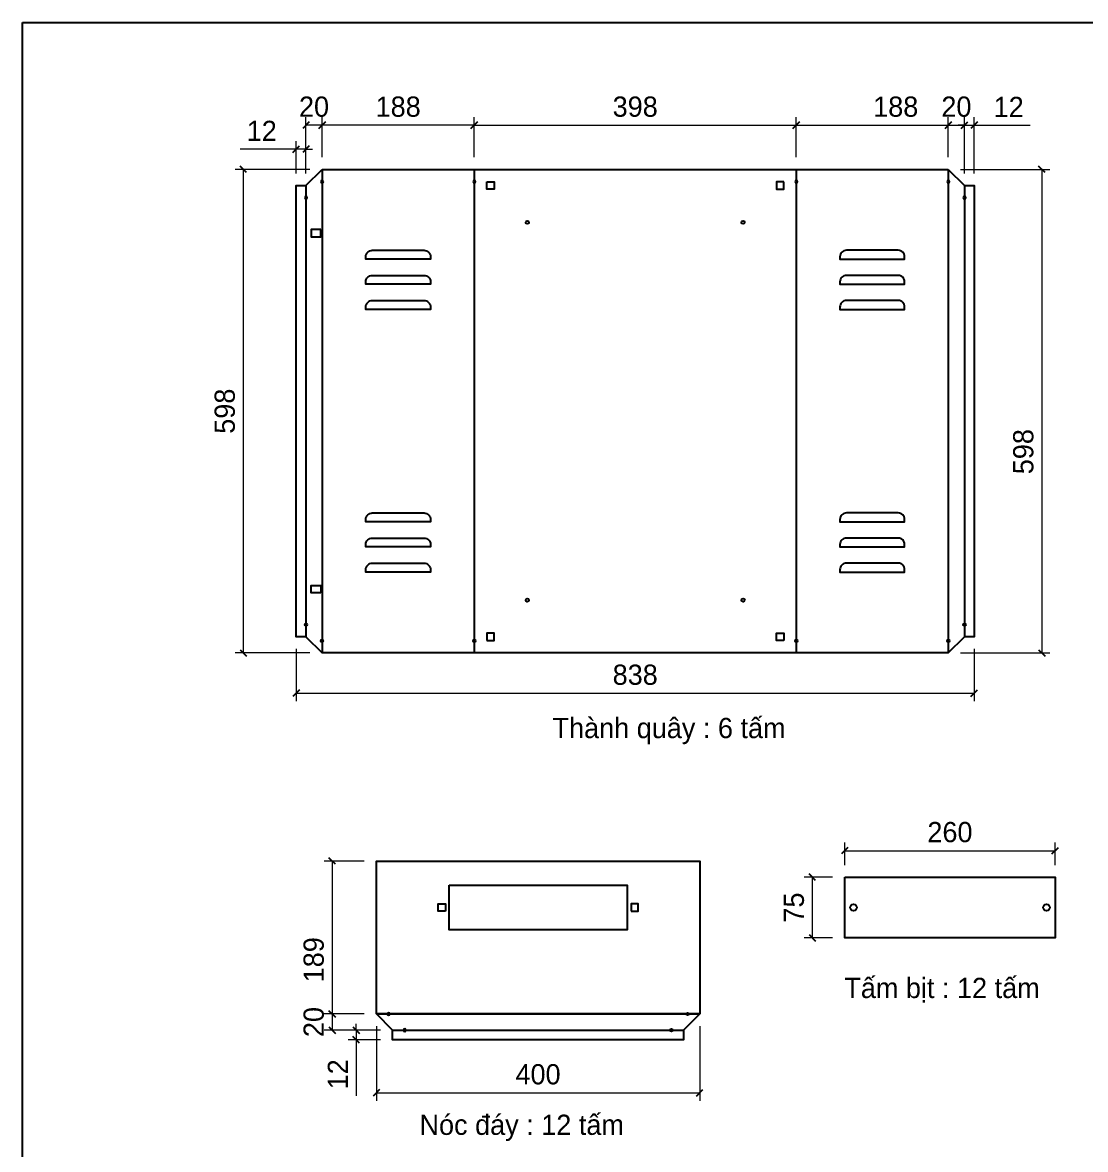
# Model space of a CAD drawing. Header units: millimetres. Extents: x 0 to 4269, y 0 to 3019.
# Drawn here: x 0 to 1314, y 1626 to 3019 of the extents above; entities that cross this region are included whole.
import ezdxf

# ---------------------------------------------------------------- set-up
doc = ezdxf.new("R2010")
doc.units = ezdxf.units.MM
doc.layers.add('CNC', color=7, linetype='Continuous')
doc.layers.add('DIM', color=253, linetype='Continuous')
doc.styles.add('Arial', font='arial.ttf')
doc.dimstyles.new('Dim-25', dxfattribs={"dimtxt": 25, "dimasz": 8, "dimexe": 10, "dimexo": 15, "dimgap": 10, "dimtad": 1, "dimdec": 0, "dimtxsty": 'Standard', "dimblk": 'OBLIQUE', "dimcen": 10, "dimclrd": 5, "dimclre": 5, "dimclrt": 3, "dimazin": 3, "dimtfac": 1, "dimtdec": 0, "dimtmove": 0, "dimatfit": 3, "dimldrblk": 'OBLIQUE', "dimlwd": 9, "dimlwe": 9})

# ---------------------------------------------------------------- blocks, each defined once
blk = doc.blocks.new('*D1')
at = {"color": 0, "linetype": 'ByBlock', "lineweight": -2}
for p, q in [((1263.9, 2833.2), (1255.9, 2841.2)), ((1255.9, 2243.6), (1263.9, 2235.6))]:
    blk.add_line(p, q, dxfattribs=at)
at = {"layer": 'Defpoints', "color": 0, "transparency": 16777216}
for p in [(1144.3, 2837.2), (1144.3, 2239.6), (1259.9, 2239.6)]:
    blk.add_point(p, dxfattribs=at)
at = {"layer": 'DIM', "color": 5, "lineweight": 9, "transparency": 16777216}
for p, q in [((1159.3, 2837.2), (1269.9, 2837.2)), ((1259.9, 2837.2), (1259.9, 2239.6)), ((1159.3, 2239.6), (1269.9, 2239.6))]:
    blk.add_line(p, q, dxfattribs=at)
at = {"layer": 'DIM', "color": 3, "transparency": 16777216, "insert": (1237.1, 2488.4), "char_height": 25, "attachment_point": 5, "rotation": 90}
blk.add_mtext('598', dxfattribs=at)
blk = doc.blocks.new('_Oblique')
at = {"color": 0, "linetype": 'ByBlock', "lineweight": -2}
blk.add_line((-0.5, -0.5), (0.5, 0.5), dxfattribs=at)
blk = doc.blocks.new('*D2')
at = {"color": 0, "linetype": 'ByBlock', "lineweight": -2}
for p, q in [((562.3, 2895.8), (554.3, 2887.8)), ((952.3, 2887.8), (960.3, 2895.8))]:
    blk.add_line(p, q, dxfattribs=at)
at = {"layer": 'Defpoints', "color": 0, "transparency": 16777216}
for p in [(956.3, 2891.8), (558.3, 2837.2), (956.3, 2837.2)]:
    blk.add_point(p, dxfattribs=at)
at = {"layer": 'DIM', "color": 5, "lineweight": 9, "transparency": 16777216}
for p, q in [((558.3, 2852.2), (558.3, 2901.8)), ((956.3, 2852.2), (956.3, 2901.8)), ((558.3, 2891.8), (956.3, 2891.8))]:
    blk.add_line(p, q, dxfattribs=at)
at = {"layer": 'DIM', "color": 3, "transparency": 16777216, "insert": (757.3, 2914.6), "char_height": 25, "attachment_point": 5}
blk.add_mtext('398', dxfattribs=at)
blk = doc.blocks.new('*D3')
at = {"color": 0, "linetype": 'ByBlock', "lineweight": -2}
for p, q in [((960.3, 2895.8), (952.3, 2887.8)), ((1140.3, 2887.8), (1148.3, 2895.8))]:
    blk.add_line(p, q, dxfattribs=at)
at = {"layer": 'Defpoints', "color": 0, "transparency": 16777216}
for p in [(1144.3, 2891.8), (956.3, 2837.2), (1144.3, 2837.2)]:
    blk.add_point(p, dxfattribs=at)
at = {"layer": 'DIM', "color": 5, "lineweight": 9, "transparency": 16777216}
for p, q in [((956.3, 2852.2), (956.3, 2901.8)), ((1144.3, 2852.2), (1144.3, 2901.8)), ((956.3, 2891.8), (1144.3, 2891.8))]:
    blk.add_line(p, q, dxfattribs=at)
at = {"layer": 'DIM', "color": 3, "transparency": 16777216, "insert": (1079.3, 2914.6), "char_height": 25, "attachment_point": 5}
blk.add_mtext('188', dxfattribs=at)
blk = doc.blocks.new('*D4')
at = {"color": 0, "linetype": 'ByBlock', "lineweight": -2}
for p, q in [((1148.3, 2895.8), (1140.3, 2887.8)), ((1160.3, 2887.8), (1168.3, 2895.8))]:
    blk.add_line(p, q, dxfattribs=at)
at = {"layer": 'Defpoints', "color": 0, "transparency": 16777216}
for p in [(1164.3, 2891.8), (1144.3, 2837.2), (1164.3, 2817.2)]:
    blk.add_point(p, dxfattribs=at)
at = {"layer": 'DIM', "color": 5, "lineweight": 9, "transparency": 16777216}
for p, q in [((1144.3, 2852.2), (1144.3, 2901.8)), ((1164.3, 2832.2), (1164.3, 2901.8)), ((1144.3, 2891.8), (1164.3, 2891.8))]:
    blk.add_line(p, q, dxfattribs=at)
at = {"layer": 'DIM', "color": 3, "transparency": 16777216, "insert": (1154.3, 2914.6), "char_height": 25, "attachment_point": 5}
blk.add_mtext('20', dxfattribs=at)
blk = doc.blocks.new('*D5')
at = {"color": 0, "linetype": 'ByBlock', "lineweight": -2}
for p, q in [((1160.3, 2887.8), (1168.3, 2895.8)), ((1180.3, 2895.8), (1172.3, 2887.8))]:
    blk.add_line(p, q, dxfattribs=at)
at = {"layer": 'Defpoints', "color": 0, "transparency": 16777216}
for p in [(1176.3, 2891.8), (1164.3, 2817.2), (1176.3, 2817.2)]:
    blk.add_point(p, dxfattribs=at)
at = {"layer": 'DIM', "color": 5, "lineweight": 9, "transparency": 16777216}
for p, q in [((1164.3, 2832.2), (1164.3, 2901.8)), ((1176.3, 2832.2), (1176.3, 2901.8)), ((1164.3, 2891.8), (1156.3, 2891.8)), ((1164.3, 2891.8), (1176.3, 2891.8)), ((1176.3, 2891.8), (1245.5, 2891.8))]:
    blk.add_line(p, q, dxfattribs=at)
at = {"layer": 'DIM', "color": 3, "transparency": 16777216, "insert": (1218.9, 2914.4), "char_height": 25, "attachment_point": 5}
blk.add_mtext('12', dxfattribs=at)
blk = doc.blocks.new('*D6')
at = {"color": 0, "linetype": 'ByBlock', "lineweight": -2}
for p, q in [((374.3, 2895.8), (366.3, 2887.8)), ((554.3, 2887.8), (562.3, 2895.8))]:
    blk.add_line(p, q, dxfattribs=at)
at = {"layer": 'Defpoints', "color": 0, "transparency": 16777216}
for p in [(370.3, 2891.8), (370.3, 2837.2), (558.3, 2837.2)]:
    blk.add_point(p, dxfattribs=at)
at = {"layer": 'DIM', "color": 5, "lineweight": 9, "transparency": 16777216}
for p, q in [((370.3, 2852.2), (370.3, 2901.8)), ((558.3, 2852.2), (558.3, 2901.8)), ((558.3, 2891.8), (370.3, 2891.8))]:
    blk.add_line(p, q, dxfattribs=at)
at = {"layer": 'DIM', "color": 3, "transparency": 16777216, "insert": (464.3, 2914.6), "char_height": 25, "attachment_point": 5}
blk.add_mtext('188', dxfattribs=at)
blk = doc.blocks.new('*D7')
at = {"color": 0, "linetype": 'ByBlock', "lineweight": -2}
for p, q in [((354.3, 2895.8), (346.3, 2887.8)), ((366.3, 2887.8), (374.3, 2895.8))]:
    blk.add_line(p, q, dxfattribs=at)
at = {"layer": 'Defpoints', "color": 0, "transparency": 16777216}
for p in [(350.3, 2891.8), (370.3, 2837.2), (350.3, 2817.2)]:
    blk.add_point(p, dxfattribs=at)
at = {"layer": 'DIM', "color": 5, "lineweight": 9, "transparency": 16777216}
for p, q in [((350.3, 2832.2), (350.3, 2901.8)), ((370.3, 2852.2), (370.3, 2901.8)), ((370.3, 2891.8), (350.3, 2891.8))]:
    blk.add_line(p, q, dxfattribs=at)
at = {"layer": 'DIM', "color": 3, "transparency": 16777216, "insert": (360.3, 2914.6), "char_height": 25, "attachment_point": 5}
blk.add_mtext('20', dxfattribs=at)
blk = doc.blocks.new('*D8')
at = {"color": 0, "linetype": 'ByBlock', "lineweight": -2}
for p, q in [((342.3, 2193.9), (334.3, 2185.9)), ((1172.3, 2185.9), (1180.3, 2193.9))]:
    blk.add_line(p, q, dxfattribs=at)
at = {"layer": 'Defpoints', "color": 0, "transparency": 16777216}
for p in [(338.3, 2259.6), (1176.3, 2259.6), (1176.3, 2189.9)]:
    blk.add_point(p, dxfattribs=at)
at = {"layer": 'DIM', "color": 5, "lineweight": 9, "transparency": 16777216}
for p, q in [((338.3, 2244.6), (338.3, 2179.9)), ((1176.3, 2244.6), (1176.3, 2179.9)), ((338.3, 2189.9), (1176.3, 2189.9))]:
    blk.add_line(p, q, dxfattribs=at)
at = {"layer": 'DIM', "color": 3, "transparency": 16777216, "insert": (757.3, 2212.6), "char_height": 25, "attachment_point": 5}
blk.add_mtext('838', dxfattribs=at)
blk = doc.blocks.new('f3daunguoc')
at = {"layer": 'CNC', "color": 2, "lineweight": -3}
blk.add_circle((0, 0), 1.5, dxfattribs=at)
blk = doc.blocks.new('*D9')
at = {"color": 0, "linetype": 'ByBlock', "lineweight": -2}
for p, q in [((334.3, 2858.3), (342.3, 2866.3)), ((354.3, 2866.3), (346.3, 2858.3))]:
    blk.add_line(p, q, dxfattribs=at)
at = {"layer": 'Defpoints', "color": 0, "ltscale": 3, "transparency": 16777216}
for p in [(338.3, 2862.3), (338.3, 2817.2), (350.3, 2817.2)]:
    blk.add_point(p, dxfattribs=at)
at = {"layer": 'DIM', "color": 5, "lineweight": 9, "ltscale": 3, "transparency": 16777216}
for p, q in [((338.3, 2832.2), (338.3, 2872.3)), ((350.3, 2832.2), (350.3, 2872.3)), ((338.3, 2862.3), (269.1, 2862.3)), ((350.3, 2862.3), (338.3, 2862.3)), ((350.3, 2862.3), (358.3, 2862.3))]:
    blk.add_line(p, q, dxfattribs=at)
at = {"layer": 'DIM', "color": 3, "ltscale": 3, "transparency": 16777216, "insert": (295.7, 2884.8), "char_height": 25, "attachment_point": 5}
blk.add_mtext('12', dxfattribs=at)
blk = doc.blocks.new('*D10')
at = {"color": 0, "linetype": 'ByBlock', "lineweight": -2}
for p, q in [((276.9, 2833.2), (268.9, 2841.2)), ((268.9, 2243.6), (276.9, 2235.6))]:
    blk.add_line(p, q, dxfattribs=at)
at = {"layer": 'Defpoints', "color": 0, "ltscale": 3, "transparency": 16777216}
for p in [(370.3, 2837.2), (272.9, 2239.6), (370.3, 2239.6)]:
    blk.add_point(p, dxfattribs=at)
at = {"layer": 'DIM', "color": 5, "lineweight": 9, "ltscale": 3, "transparency": 16777216}
for p, q in [((355.3, 2837.2), (262.9, 2837.2)), ((272.9, 2837.2), (272.9, 2239.6)), ((355.3, 2239.6), (262.9, 2239.6))]:
    blk.add_line(p, q, dxfattribs=at)
at = {"layer": 'DIM', "color": 3, "ltscale": 3, "transparency": 16777216, "insert": (250.1, 2538.4), "char_height": 25, "attachment_point": 5, "rotation": 90}
blk.add_mtext('598', dxfattribs=at)
blk = doc.blocks.new('*D11')
at = {"color": 0, "linetype": 'ByBlock', "lineweight": -2}
for p, q in [((386.8, 1978.5), (378.8, 1986.5)), ((378.8, 1797.5), (386.8, 1789.5))]:
    blk.add_line(p, q, dxfattribs=at)
at = {"layer": 'Defpoints', "color": 0, "transparency": 16777216}
for p in [(437.4, 1982.5), (382.8, 1793.5), (437.4, 1793.5)]:
    blk.add_point(p, dxfattribs=at)
at = {"layer": 'DIM', "color": 5, "lineweight": 9, "transparency": 16777216}
for p, q in [((422.4, 1982.5), (372.8, 1982.5)), ((382.8, 1982.5), (382.8, 1793.5)), ((422.4, 1793.5), (372.8, 1793.5))]:
    blk.add_line(p, q, dxfattribs=at)
at = {"layer": 'DIM', "color": 3, "transparency": 16777216, "insert": (360, 1860.5), "char_height": 25, "attachment_point": 5, "rotation": 90}
blk.add_mtext('189', dxfattribs=at)
blk = doc.blocks.new('*D12')
at = {"color": 0, "linetype": 'ByBlock', "lineweight": -2}
for p, q in [((386.8, 1789.5), (378.8, 1797.5)), ((378.8, 1777.5), (386.8, 1769.5))]:
    blk.add_line(p, q, dxfattribs=at)
at = {"layer": 'Defpoints', "color": 0, "transparency": 16777216}
for p in [(437.4, 1793.5), (382.8, 1773.5), (457.4, 1773.5)]:
    blk.add_point(p, dxfattribs=at)
at = {"layer": 'DIM', "color": 5, "lineweight": 9, "transparency": 16777216}
for p, q in [((422.4, 1793.5), (372.8, 1793.5)), ((382.8, 1793.5), (382.8, 1773.5)), ((442.4, 1773.5), (372.8, 1773.5))]:
    blk.add_line(p, q, dxfattribs=at)
at = {"layer": 'DIM', "color": 3, "transparency": 16777216, "insert": (360, 1783.5), "char_height": 25, "attachment_point": 5, "rotation": 90}
blk.add_mtext('20', dxfattribs=at)
blk = doc.blocks.new('*D13')
at = {"color": 0, "linetype": 'ByBlock', "lineweight": -2}
for p, q in [((408.3, 1777.5), (416.3, 1769.5)), ((416.3, 1757.5), (408.3, 1765.5))]:
    blk.add_line(p, q, dxfattribs=at)
at = {"layer": 'Defpoints', "color": 0, "ltscale": 3, "transparency": 16777216}
for p in [(457.4, 1773.5), (412.3, 1761.5), (457.4, 1761.5)]:
    blk.add_point(p, dxfattribs=at)
at = {"layer": 'DIM', "color": 5, "lineweight": 9, "ltscale": 3, "transparency": 16777216}
for p, q in [((442.4, 1773.5), (402.3, 1773.5)), ((412.3, 1773.5), (412.3, 1781.5)), ((412.3, 1773.5), (412.3, 1761.5)), ((442.4, 1761.5), (402.3, 1761.5)), ((412.3, 1761.5), (412.3, 1692.3))]:
    blk.add_line(p, q, dxfattribs=at)
at = {"layer": 'DIM', "color": 3, "ltscale": 3, "transparency": 16777216, "insert": (389.8, 1718.9), "char_height": 25, "attachment_point": 5, "rotation": 90}
blk.add_mtext('12', dxfattribs=at)
blk = doc.blocks.new('*D14')
at = {"color": 0, "linetype": 'ByBlock', "lineweight": -2}
for p, q in [((441.4, 1700), (433.4, 1692)), ((833, 1692), (841, 1700))]:
    blk.add_line(p, q, dxfattribs=at)
at = {"layer": 'Defpoints', "color": 0, "ltscale": 3, "transparency": 16777216}
for p in [(437.4, 1793.5), (837, 1793.5), (837, 1696)]:
    blk.add_point(p, dxfattribs=at)
at = {"layer": 'DIM', "color": 5, "lineweight": 9, "ltscale": 3, "transparency": 16777216}
for p, q in [((437.4, 1778.5), (437.4, 1686)), ((837, 1778.5), (837, 1686)), ((437.4, 1696), (837, 1696))]:
    blk.add_line(p, q, dxfattribs=at)
at = {"layer": 'DIM', "color": 3, "ltscale": 3, "transparency": 16777216, "insert": (637.2, 1718.8), "char_height": 25, "attachment_point": 5}
blk.add_mtext('400', dxfattribs=at)
blk = doc.blocks.new('*D15')
at = {"color": 0, "linetype": 'ByBlock', "lineweight": -2}
for p, q in [((1020.3, 1999.3), (1012.3, 1991.3)), ((1272.3, 1991.3), (1280.3, 1999.3))]:
    blk.add_line(p, q, dxfattribs=at)
at = {"color": 5, "lineweight": 9, "ltscale": 3, "transparency": 16777216}
for p, q in [((1016.3, 1977.5), (1016.3, 2005.3)), ((1016.3, 1995.3), (1276.3, 1995.3)), ((1276.3, 1977.5), (1276.3, 2005.3))]:
    blk.add_line(p, q, dxfattribs=at)
at = {"layer": 'Defpoints', "color": 0, "ltscale": 3, "transparency": 16777216}
for p in [(1276.3, 1995.3), (1016.3, 1962.5), (1276.3, 1962.5)]:
    blk.add_point(p, dxfattribs=at)
at = {"color": 3, "ltscale": 3, "transparency": 16777216, "insert": (1146.3, 2018.1), "char_height": 25, "attachment_point": 5}
blk.add_mtext('260', dxfattribs=at)
blk = doc.blocks.new('*D16')
at = {"color": 0, "linetype": 'ByBlock', "lineweight": -2}
for p, q in [((980.2, 1958.5), (972.2, 1966.5)), ((972.2, 1891.5), (980.2, 1883.5))]:
    blk.add_line(p, q, dxfattribs=at)
at = {"color": 5, "lineweight": 9, "ltscale": 3, "transparency": 16777216}
for p, q in [((1001.3, 1962.5), (966.2, 1962.5)), ((976.2, 1962.5), (976.2, 1887.5)), ((1001.3, 1887.5), (966.2, 1887.5))]:
    blk.add_line(p, q, dxfattribs=at)
at = {"layer": 'Defpoints', "color": 0, "ltscale": 3, "transparency": 16777216}
for p in [(1016.3, 1962.5), (976.2, 1887.5), (1016.3, 1887.5)]:
    blk.add_point(p, dxfattribs=at)
at = {"color": 3, "ltscale": 3, "transparency": 16777216, "insert": (953.5, 1925), "char_height": 25, "attachment_point": 5, "rotation": 90}
blk.add_mtext('75', dxfattribs=at)
blk = doc.blocks.new('KHUNG CHUẨN')
at = {"color": 7}
blk.add_lwpolyline([(16919.25, -26555.16), (19889.25, -26555.16), (19889.25, -28655.16), (16919.25, -28655.16)], close=True, dxfattribs=at)
at = {"color": 3, "style": 'Arial'}
for tag, p in [('#01', (17055.57, -28580.1)), ('#02', (17431.39, -28580.1)), ('#03', (18030.58, -28580.1)), ('#08', (18751.7, -28580.1)), ('#10', (19064.78, -28580.1)), ('#11', (19060.3, -28625.69)), ('#12', (19806.46, -28628.91)), ('#04', (17024.77, -28634.62)), ('#05', (17308.45, -28633.02)), ('#06', (17632.65, -28633.73)), ('#07', (18002.01, -28634.74)), ('#09', (18753.85, -28632.6))]:
    blk.add_attdef(tag, p, '', height=20, dxfattribs=at)

msp = doc.modelspace()

# ---------------------------------------------------------------- linework, layer by layer
at = {"color": 7}
for p, q in [((350.3, 2817.2), (370.3, 2837.2)), ((370.3, 2837.2), (370.3, 2239.6)), ((558.3, 2837.2), (558.3, 2239.6)), ((956.3, 2837.2), (956.3, 2239.6)), ((1144.3, 2837.2), (1144.3, 2239.6)), ((1144.3, 2837.2), (1164.3, 2817.2)), ((350.3, 2817.2), (350.3, 2259.6)), ((1164.3, 2817.2), (1164.3, 2259.6)), ((350.3, 2259.6), (370.3, 2239.6)), ((1144.3, 2239.6), (1164.3, 2259.6)), ((437.4, 1982.5), (837, 1982.5)), ((437.4, 1793.5), (837, 1793.5)), ((457.4, 1773.5), (437.4, 1793.5)), ((817, 1773.5), (837, 1793.5)), ((457.4, 1773.5), (817, 1773.5))]:
    msp.add_line(p, q, dxfattribs=at)
for points in [[(370.3, 2837.2), (1144.3, 2837.2)], [(350.3, 2259.6), (338.3, 2259.6), (338.3, 2817.2), (350.3, 2817.2)], [(1164.3, 2817.2), (1176.3, 2817.2), (1176.3, 2259.6), (1164.3, 2259.6)], [(1144.3, 2239.6), (370.3, 2239.6)], [(817, 1773.5), (817, 1761.5), (457.4, 1761.5), (457.4, 1773.5)]]:
    msp.add_lwpolyline(points, dxfattribs=at)
at = {"color": 2, "ltscale": 3}
for points in [[(573.8, 2821.7), (582.8, 2821.7), (582.8, 2812.7), (573.8, 2812.7)], [(940.8, 2821.7), (931.8, 2821.7), (931.8, 2812.7), (940.8, 2812.7)], [(573.8, 2255.1), (582.8, 2255.1), (582.8, 2264.1), (573.8, 2264.1)], [(940.8, 2255.1), (931.8, 2255.1), (931.8, 2264.1), (940.8, 2264.1)]]:
    msp.add_lwpolyline(points, close=True, dxfattribs=at)
at = {"color": 2}
for points in [[(368.8, 2762.9), (356.8, 2762.9), (356.8, 2753.9), (368.8, 2753.9)], [(368.8, 2313.9), (356.8, 2313.9), (356.8, 2322.9), (368.8, 2322.9)], [(527.4, 1952.5), (747.4, 1952.5), (747.4, 1897.5), (527.4, 1897.5)], [(522.6, 1920.5), (513.6, 1920.5), (513.6, 1929.5), (522.6, 1929.5)], [(752.1, 1920.5), (761.1, 1920.5), (761.1, 1929.5), (752.1, 1929.5)]]:
    msp.add_lwpolyline(points, close=True, dxfattribs=at)
for points in [[(432.3, 2737.2), (496.3, 2737.2, -0.414214), (504.3, 2729.2), (504.3, 2726.2), (424.3, 2726.2), (424.3, 2729.2, -0.414214)], [(1082.3, 2737.2), (1018.3, 2737.2, 0.414214), (1010.3, 2729.2), (1010.3, 2726.2), (1090.3, 2726.2), (1090.3, 2729.2, 0.414214)], [(432.3, 2706.2), (496.3, 2706.2, -0.414214), (504.3, 2698.2), (504.3, 2695.2), (424.3, 2695.2), (424.3, 2698.2, -0.414214)], [(1082.3, 2706.2), (1018.3, 2706.2, 0.414214), (1010.3, 2698.2), (1010.3, 2695.2), (1090.3, 2695.2), (1090.3, 2698.2, 0.414214)], [(432.3, 2675.2), (496.3, 2675.2, -0.414214), (504.3, 2667.2), (504.3, 2664.2), (424.3, 2664.2), (424.3, 2667.2, -0.414214)], [(1082.3, 2675.2), (1018.3, 2675.2, 0.414214), (1010.3, 2667.2), (1010.3, 2664.2), (1090.3, 2664.2), (1090.3, 2667.2, 0.414214)], [(432.3, 2412.6), (496.3, 2412.6, -0.414214), (504.3, 2404.6), (504.3, 2401.6), (424.3, 2401.6), (424.3, 2404.6, -0.414214)], [(1082.3, 2412.6), (1018.3, 2412.6, 0.414214), (1010.3, 2404.6), (1010.3, 2401.6), (1090.3, 2401.6), (1090.3, 2404.6, 0.414214)], [(432.3, 2381.6), (496.3, 2381.6, -0.414214), (504.3, 2373.6), (504.3, 2370.6), (424.3, 2370.6), (424.3, 2373.6, -0.414214)], [(1082.3, 2381.6), (1018.3, 2381.6, 0.414214), (1010.3, 2373.6), (1010.3, 2370.6), (1090.3, 2370.6), (1090.3, 2373.6, 0.414214)], [(432.3, 2350.6), (496.3, 2350.6, -0.414214), (504.3, 2342.6), (504.3, 2339.6), (424.3, 2339.6), (424.3, 2342.6, -0.414214)], [(1082.3, 2350.6), (1018.3, 2350.6, 0.414214), (1010.3, 2342.6), (1010.3, 2339.6), (1090.3, 2339.6), (1090.3, 2342.6, 0.414214)]]:
    msp.add_lwpolyline(points, format="xyb", close=True, dxfattribs=at)
at = {"color": 7, "ltscale": 3}
msp.add_lwpolyline([(437.4, 1793.5), (437.4, 1982.5), (837, 1982.5), (837, 1793.5)], close=True, dxfattribs=at)
at = {"color": 7}
msp.add_lwpolyline([(1016.3, 1962.5), (1276.3, 1962.5), (1276.3, 1887.5), (1016.3, 1887.5)], close=True, dxfattribs=at)
at = {"color": 2, "ltscale": 3}
for centre in [(623.9, 2771.8), (890.7, 2771.8), (623.9, 2305), (890.7, 2305)]:
    msp.add_circle(centre, 2, dxfattribs=at)
at = {"color": 7}
for centre in [(1027.1, 1925), (1265.6, 1925)]:
    msp.add_circle(centre, 4, dxfattribs=at)

# ---------------------------------------------------------------- block references
at = {"color": 3, "xscale": 1.437480000005962, "yscale": 1.437480000005962, "zscale": 1.437480000005962}
msp.add_blockref('KHUNG CHUẨN', (-24321.1, 41191.2), dxfattribs=at)
at = {"lineweight": -3, "xscale": -1}
for p, rotation in [((370.3, 2822.2), 180), ((558.3, 2822.2), 180), ((956.3, 2822.2), 180), ((1144.3, 2822.2), 180), ((350.3, 2802.2), 180), ((1164.3, 2802.2), 180), ((452.4, 1793.5), 270), ((472.4, 1773.5), 270)]:
    msp.add_blockref('f3daunguoc', p, dxfattribs=dict(at, rotation=rotation))
at = {"lineweight": -3}
for p in [(350.3, 2274.6), (1164.3, 2274.6), (370.3, 2254.6), (558.3, 2254.6), (956.3, 2254.6), (1144.3, 2254.6)]:
    msp.add_blockref('f3daunguoc', p, dxfattribs=at)
at = {"lineweight": -3, "rotation": 90}
for p in [(822, 1793.5), (802, 1773.5)]:
    msp.add_blockref('f3daunguoc', p, dxfattribs=at)

# ---------------------------------------------------------------- texts
at = {"color": 2, "char_height": 25, "attachment_point": 5}
for s, insert, width in [('Thành quây : 6 tấm', (799.1, 2143.1), 873), ('Tấm bịt : 12 tấm', (1136.5, 1822.9), 873), ('Nóc đáy : 12 tấm', (617, 1652.8), 973)]:
    msp.add_mtext(s, dxfattribs=dict(at, insert=insert, width=width))

# ---------------------------------------------------------------- dimensions: what is measured, and where the dimension line sits
at = {"color": 2, "ltscale": 3}
dim = msp.add_linear_dim(base=(1276.3, 1995.3), p1=(1016.3, 1962.5), p2=(1276.3, 1962.5), dimstyle='Dim-25', dxfattribs=at)
dim.commit()
dim.dimension.update_dxf_attribs({"geometry": '*D15', "text_midpoint": (1146.3, 2018.1)})
dim = msp.add_linear_dim(base=(976.2, 1887.5), p1=(1016.3, 1962.5), p2=(1016.3, 1887.5), angle=90, dimstyle='Dim-25', dxfattribs=at)
dim.commit()
dim.dimension.update_dxf_attribs({"geometry": '*D16', "text_midpoint": (953.5, 1925)})
at = {"layer": 'DIM', "color": 7}
for base, p1, p2, angle, picture, middle in [((350.3, 2891.8), (370.3, 2837.2), (350.3, 2817.2), 180, '*D7', (360.3, 2891.8)), ((370.3, 2891.8), (558.3, 2837.2), (370.3, 2837.2), 180, '*D6', (464.3, 2891.8)), ((1259.9, 2239.6), (1144.3, 2837.2), (1144.3, 2239.6), 90, '*D1', (1259.9, 2488.4)), ((382.8, 1793.5), (437.4, 1982.5), (437.4, 1793.5), 270, '*D11', (382.8, 1860.5)), ((382.8, 1773.5), (437.4, 1793.5), (457.4, 1773.5), 270, '*D12', (382.8, 1783.5))]:
    dim = msp.add_linear_dim(base=base, p1=p1, p2=p2, angle=angle, dimstyle='Dim-25', dxfattribs=at)
    dim.commit()
    dim.dimension.update_dxf_attribs({"geometry": picture, "text_midpoint": middle, "dimtype": 160})
for base, p1, p2, picture, middle in [((956.3, 2891.8), (558.3, 2837.2), (956.3, 2837.2), '*D2', (757.3, 2914.6)), ((1176.3, 2891.8), (1164.3, 2817.2), (1176.3, 2817.2), '*D5', (1218.9, 2914.4)), ((1176.3, 2189.9), (338.3, 2259.6), (1176.3, 2259.6), '*D8', (757.3, 2212.6))]:
    dim = msp.add_linear_dim(base=base, p1=p1, p2=p2, dimstyle='Dim-25', dxfattribs=at)
    dim.commit()
    dim.dimension.update_dxf_attribs({"geometry": picture, "text_midpoint": middle})
for base, p1, p2, picture, middle in [((1144.3, 2891.8), (956.3, 2837.2), (1144.3, 2837.2), '*D3', (1079.3, 2891.8)), ((1164.3, 2891.8), (1144.3, 2837.2), (1164.3, 2817.2), '*D4', (1154.3, 2891.8))]:
    dim = msp.add_linear_dim(base=base, p1=p1, p2=p2, dimstyle='Dim-25', dxfattribs=at)
    dim.commit()
    dim.dimension.update_dxf_attribs({"geometry": picture, "text_midpoint": middle, "dimtype": 160})
at = {"layer": 'DIM', "color": 7, "ltscale": 3}
dim = msp.add_linear_dim(base=(338.3, 2862.3), p1=(350.3, 2817.2), p2=(338.3, 2817.2), dimstyle='Dim-25', dxfattribs=at)
dim.commit()
dim.dimension.update_dxf_attribs({"geometry": '*D9', "text_midpoint": (295.7, 2884.8)})
for base, p1, p2, angle, picture, middle in [((272.9, 2239.6), (370.3, 2837.2), (370.3, 2239.6), 90, '*D10', (250.1, 2538.4)), ((837, 1696), (437.4, 1793.5), (837, 1793.5), 180, '*D14', (637.2, 1718.8)), ((412.3, 1761.5), (457.4, 1773.5), (457.4, 1761.5), 90, '*D13', (389.8, 1718.9))]:
    dim = msp.add_linear_dim(base=base, p1=p1, p2=p2, angle=angle, dimstyle='Dim-25', dxfattribs=at)
    dim.commit()
    dim.dimension.update_dxf_attribs({"geometry": picture, "text_midpoint": middle})

doc.saveas('drawing.dxf')
